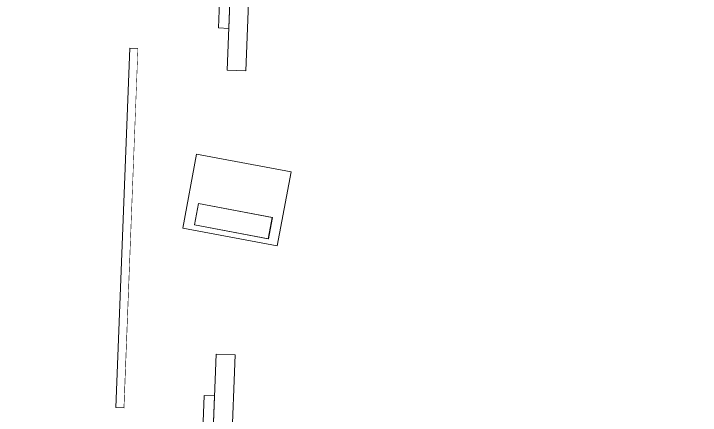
# Model space of a CAD drawing. Header units: millimetres. Extents: x 32078 to 83548, y -4690 to 56252.
# Drawn here: x 68598 to 70242, y 40365 to 41325 of the extents above; entities that cross this region are included whole.
import ezdxf

# ---------------------------------------------------------------- set-up
doc = ezdxf.new("R2010")
doc.units = ezdxf.units.MM
doc.header["$MEASUREMENT"] = 0
for name, color, linetype, lineweight in [('FURN-FILE', 211, 'Continuous', 0), ('FURN-STOR', 213, 'Continuous', 0), ('FURN-WKST', 42, 'Continuous', 13), ('FURN-WKST-SCRN', 92, 'Continuous', 13)]:
    doc.layers.add(name, color=color, linetype=linetype, lineweight=lineweight)

# ---------------------------------------------------------------- blocks, each defined once
blk = doc.blocks.new('*U373')
at = {"color": 0, "linetype": 'ByBlock', "lineweight": -2}
blk.add_wipeout([(-903.1903323073348, -65.17210588034504), (-887.7446711557859, 334.5295723142335), (910.9133117798704, 265.02357953247724), (895.4676506283362, -134.67809866204323)], dxfattribs=at)
at = {"color": 0, "linetype": 'ByBlock', "lineweight": -2, "extrusion": (0, 0, -1), "flags": 128}
blk.add_lwpolyline([(-30.7973405862067, 279.0191949113578), (-31.56962920155638, 299.0042786063132), (-890.9282280848856, 265.7958681477903), (-890.1559394695869, 245.8107844528131), (-30.7973405862067, 279.0191949113578)], close=True, dxfattribs=at)
blk = doc.blocks.new('*U1468')
at = {"color": 0, "linetype": 'ByBlock', "lineweight": -2, "flags": 128}
for points in [[(3.63787523531937, 105.9297435535191), (229.6395514689648, 63.21836622041883), (196.2132561647013, -113.6525108320275), (-29.78842006887135, -70.94113349886902), (3.63787523531937, 105.9297435535191)], [(-1.817887515906477, -63.1379952010393), (175.125294563084, -96.57795521485968), (184.7994481938949, -45.38843445453676), (7.856266114846221, -11.94847444069455), (-1.817887515906477, -63.1379952010393)], [(-1.579579557277611, -63.57354827160452), (175.4262480723846, -96.68030883687607), (185.0040073696728, -45.47266476890218), (7.99817974002508, -12.36590420374705), (-1.579579557277611, -63.57354827160452)]]:
    blk.add_lwpolyline(points, close=True, dxfattribs=at)
blk = doc.blocks.new('*U1472')
at = {"color": 0, "linetype": 'ByBlock', "lineweight": -2}
for p, q in [((-77.35046026018972, 248.9608467578146), (-77.92972024992923, 233.9718910320953)), ((7.036208975507179, 245.6996575158992), (-77.35046026018972, 248.9608467578146)), ((6.45694898570946, 230.7107017901653), (-77.92972024992923, 233.9718910320953)), ((-95.500561956811, -220.6919439464909), (-96.07982194657961, -235.6808996721666)), ((-11.1138927211432, -223.9531331883554), (-95.500561956811, -220.6919439464909)), ((-11.69315271091182, -238.9420889140238), (-96.07982194657961, -235.6808996721666))]:
    blk.add_line(p, q, dxfattribs=at)
at = {"color": 0, "linetype": 'ByBlock', "lineweight": -2, "extrusion": (0, 0, -1), "flags": 128}
for points in [[(-80.38760173230548, 460.5289075269029), (-63.00983924708271, 10.86119856242294), (-107.9767064242333, 9.12341859305161), (-125.3544689094851, 458.7911275575389), (-80.38760173230548, 460.5289075269029)], [(-76.52588704129448, 360.6030174418338), (-66.87155390752014, 110.7870886486926), (-41.88996103138197, 111.7525219649979), (-51.54429416518542, 361.5684507581464), (-76.52588704129448, 360.6030174418338)], [(103.4398813457665, 291.2290568659446), (37.70445010518597, 288.6886593941963), (41.46800191511284, 191.3028353341288), (107.2034331556788, 193.8432328058552), (103.4398813457665, 291.2290568659446)], [(-47.19984427111922, 249.1512827838087), (-46.23441092544817, 224.1696899393282), (-6.263862322433852, 225.7143832149668), (-7.229295638739131, 250.695976091054), (-47.19984427111922, 249.1512827838087)], [(-62.23750003564055, -9.123883177286189), (-44.85973755040322, -458.7915921418098), (-89.82660472746647, -460.5293721111593), (-107.2043672130385, -10.86166314670845), (-62.23750003564055, -9.123883177286189)], [(-58.37578534468776, -109.0497732624353), (-48.72145221086976, -358.8657020555329), (-23.73985933477525, -357.9002687391985), (-33.39419246853504, -108.0843399460937), (-58.37578534468776, -109.0497732624353)], [(121.5899830423878, -178.4237338383464), (55.85455180180725, -180.9641313100365), (59.61810361177777, -278.3499553701186), (125.3535348523728, -275.8095578984285), (121.5899830423878, -178.4237338383464)], [(-29.04974257448339, -220.5015079204386), (-28.08430922881234, -245.4831007648972), (11.88623937417287, -243.9384074892441), (10.92080605786759, -218.9568146131205), (-29.04974257448339, -220.5015079204386)]]:
    blk.add_lwpolyline(points, close=True, dxfattribs=at)
blk = doc.blocks.new('wrk_143')
at = {"layer": 'FURN-FILE', "color": 0, "linetype": 'Continuous', "lineweight": 0, "extrusion": (0, 0, -1), "rotation": 92.21292925001441}
blk.add_blockref('*U1468', (-1426.936658187202, 150.2067273224529), dxfattribs=at)
at = {"layer": 'FURN-FILE', "color": 0, "linetype": 'Continuous', "lineweight": 0, "rotation": 92.21320400544748}
blk.add_blockref('*U1472', (599.7811701461978, 152.5824639066705), dxfattribs=at)
at = {"color": 0, "linetype": 'Continuous', "lineweight": 0}
blk.add_wipeout([(1699.9984720042921, 1350.0019241405826), (1249.998472004554, 1350.0014148090413), (1249.9991511132757, 750.0014148093906), (1699.9991511130065, 750.0019241409609)], dxfattribs=at).dxf.layer = 'FURN-FILE'
at = {"color": 0}
blk.add_wipeout([(1249.998472004554, 1350.0014148090413), (1699.9991511130138, 1350.0014148090268), (1699.9991511130065, 750.0019241409609), (1249.998472004554, 750.0019241409464)], dxfattribs=at).dxf.layer = 'FURN-STOR'
blk = doc.blocks.new('*U1484')
at = {"color": 0, "linetype": 'ByBlock', "lineweight": -2}
for p, q in [((-77.35046026020427, 248.9608467578291), (-77.92972024994378, 233.9718910321026)), ((7.036208975492627, 245.6996575158992), (-77.35046026020427, 248.9608467578291)), ((6.456948985680356, 230.7107017901726), (-77.92972024994378, 233.9718910321026)), ((-95.50056195682555, -220.6919439464837), (-96.07982194660872, -235.6808996721666)), ((-11.11389272115775, -223.9531331883481), (-95.50056195682555, -220.6919439464837)), ((-11.69315271092637, -238.9420889140165), (-96.07982194660872, -235.6808996721666))]:
    blk.add_line(p, q, dxfattribs=at)
at = {"color": 0, "linetype": 'ByBlock', "lineweight": -2, "extrusion": (0, 0, -1), "flags": 128}
for points in [[(-80.38760173229093, 460.5289075269029), (-63.00983924706816, 10.86119856243022), (-107.9767064242042, 9.12341859305161), (-125.3544689094706, 458.7911275575461), (-80.38760173229093, 460.5289075269029)], [(-76.52588704126538, 360.6030174418411), (-66.87155390747648, 110.7870886486999), (-41.88996103135287, 111.7525219650124), (-51.54429416517087, 361.5684507581536), (-76.52588704126538, 360.6030174418411)], [(103.439881345781, 291.2290568659519), (37.70445010520052, 288.6886593942108), (41.46800191514194, 191.3028353341288), (107.2034331557079, 193.8432328058698), (103.439881345781, 291.2290568659519)], [(-47.19984427110467, 249.1512827838233), (-46.23441092543362, 224.1696899393428), (-6.263862322404748, 225.7143832149741), (-7.229295638724579, 250.6959760910686), (-47.19984427110467, 249.1512827838233)], [(-62.237500035626, -9.123883177278913), (-44.85973755037412, -458.7915921418025), (-89.82660472745192, -460.529372111152), (-107.2043672130094, -10.86166314670118), (-62.237500035626, -9.123883177278913)], [(-58.37578534465865, -109.0497732624281), (-48.7214522108552, -358.8657020555183), (-23.73985933474614, -357.9002687391912), (-33.39419246849138, -108.0843399460864), (-58.37578534465865, -109.0497732624281)], [(121.5899830424241, -178.4237338383464), (55.85455180183635, -180.9641313100292), (59.61810361179232, -278.3499553701186), (125.3535348523874, -275.8095578984285), (121.5899830424241, -178.4237338383464)], [(-29.04974257443973, -220.501507920424), (-28.08430922876869, -245.4831007648972), (11.88623937420198, -243.9384074892369), (10.92080605788215, -218.9568146131132), (-29.04974257443973, -220.501507920424)]]:
    blk.add_lwpolyline(points, close=True, dxfattribs=at)
blk = doc.blocks.new('wrk_145')
at = {"layer": 'FURN-FILE', "color": 0, "linetype": 'Continuous', "lineweight": 0, "rotation": 92.21320400544748}
blk.add_blockref('*U1484', (599.7811701461978, 152.5824639066996), dxfattribs=at)

msp = doc.modelspace()

# ---------------------------------------------------------------- block references
at = {"layer": 'FURN-WKST-SCRN', "extrusion": (0, 0, -1), "rotation": 94.42598820024449}
msp.add_blockref('*U373', (-68562.44927690066, 40374.3642428896), dxfattribs=at)

# ---------------------------------------------------------------- next in the draw order: wipeouts: each hides what was drawn before it
msp.add_wipeout([(69646.4194455918, 41233.14699932952), (69553.74132796022, 38834.93380770317), (68804.30072994047, 38863.89567987686), (68896.97884757206, 41262.108871503246)]).dxf.layer = 'FURN-WKST'

# ---------------------------------------------------------------- next in the draw order: block references
at = {"layer": 'FURN-FILE', "linetype": 'Continuous', "lineweight": 0, "extrusion": (0, 0, -1), "rotation": 92.21313915533948}
msp.add_blockref('wrk_143', (-68827.4754976407, 39463.45317295791), dxfattribs=at)

# ---------------------------------------------------------------- next in the draw order: wipeouts: each hides what was drawn before it
at = {"color": 1}
msp.add_wipeout([(69646.4194455918, 41233.14699932948), (69704.3430718545, 42732.0251397143), (68954.90247383475, 42760.98701188797), (68896.97884757206, 41262.10887150318)], dxfattribs=at).dxf.layer = 'FURN-WKST'

# ---------------------------------------------------------------- next in the draw order: block references
at = {"layer": 'FURN-FILE', "color": 1, "linetype": 'Continuous', "lineweight": 0, "extrusion": (0, 0, -1), "rotation": 92.21313915533948}
msp.add_blockref('wrk_145', (-68889.26260527306, 41062.25971326553), dxfattribs=at)

doc.saveas('drawing.dxf')
